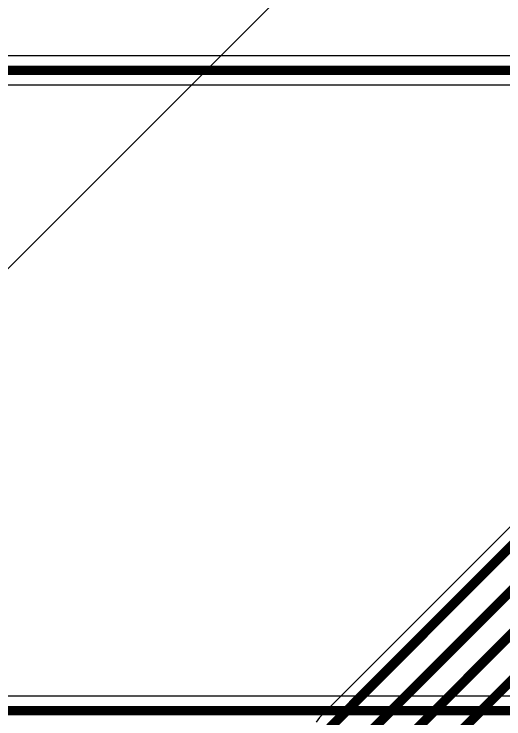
# Model space of a CAD drawing. Header units: millimetres. Extents: x 0 to 5423, y 0 to 5425.
# Drawn here: x 103.62 to 116.77, y 94.42 to 113.32 of the extents above; entities that cross this region are included whole.
import ezdxf

# ---------------------------------------------------------------- set-up
doc = ezdxf.new("R2010")
doc.units = ezdxf.units.MM
for name, color, linetype in [('BottomLayer', 5, 'Continuous'), ('TopLayer', 1, 'Continuous'), ('TopSolder', 216, 'Continuous')]:
    doc.layers.add(name, color=color, linetype=linetype)

msp = doc.modelspace()

# ---------------------------------------------------------------- linework, layer by layer
at = {"layer": 'BottomLayer'}
for p, q in [((143.251, 112.199), (100.201, 112.199)), ((100.362, 111.422), (143.251, 111.422)), ((130.589, 95.029), (100.533, 95.029))]:
    msp.add_line(p, q, dxfattribs=at)
at = {"layer": 'BottomLayer', "const_width": 0.254}
for points in [[(100.201, 111.811), (144.464, 111.811)], [(100.533, 94.64), (144.379, 94.64)]]:
    msp.add_lwpolyline(points, dxfattribs=at)
at = {"layer": 'TopLayer'}
for p, q in [((121.154, 103.796), (111.816, 94.458)), ((111.816, 94.458), (111.731, 94.332))]:
    msp.add_line(p, q, dxfattribs=at)
at = {"layer": 'TopLayer', "const_width": 0.254}
for points in [[(112.09, 94.183), (121.429, 103.522)], [(113.132, 94.031), (121.972, 102.872)], [(114.097, 93.828), (122.491, 102.222)], [(115.087, 93.574), (123.085, 101.572)]]:
    msp.add_lwpolyline(points, dxfattribs=at)
at = {"layer": 'TopSolder'}
msp.add_line((3.115, 6.162), (5422.757, 5425.234), dxfattribs=at)

doc.saveas('drawing.dxf')
